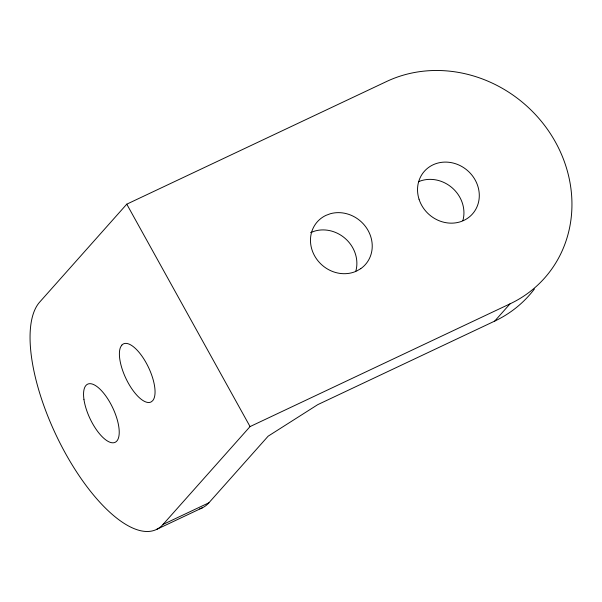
<?xml version="1.0" encoding="UTF-8"?>
<svg xmlns="http://www.w3.org/2000/svg" width="602" height="602" viewBox="0 0 602 602"><rect width="100%" height="100%" fill="white"/><g stroke="black" fill="none" stroke-linecap="round" stroke-linejoin="round"><path stroke-width="0.9" d="M494.693 321.107L510.052 303.837A128.632 116.78 41.6 0 0 555.465 142.087A128.632 116.78 41.6 0 0 386.77 81.42L126.774 204.168L39.74 302.031A128.632 50.29 64.7 0 0 65.55 453.532A128.632 50.29 64.7 0 0 163.029 524.447L208.909 502.783L268.146 436.172L317.743 404.649L494.693 321.107A128.632 116.78 41.6 0 0 534.41 288.998M163.029 524.447L250.056 426.585L510.052 303.837M156.663 529.384L202.543 507.719M310.587 232.643L314.959 231.01A32.154 29.197 41.6 0 1 346.684 239.837A32.154 29.197 41.6 0 1 355.82 271.163M126.774 204.168L250.056 426.585M208.909 502.783A128.632 50.29 64.7 0 1 199.608 508.893M418.488 181.714A32.154 29.197 41.6 0 1 452.26 187.914A32.154 29.197 41.6 0 1 462.878 220.625M121.807 345.142L120.596 347.061A32.154 12.574 64.7 0 0 128.264 383.015A32.154 12.574 64.7 0 0 151.042 401.978L152.63 400.744A32.154 12.574 64.7 0 0 146.181 362.871A32.154 12.574 64.7 0 0 121.807 345.142M360.764 268.658L356.76 270.975A32.154 29.197 41.6 0 1 314.59 255.812A32.154 29.197 41.6 0 1 325.945 215.373L330.317 213.74A32.154 29.197 41.6 0 1 368.115 230.536A32.154 29.197 41.6 0 1 360.764 268.658M83.934 399.322A32.154 12.574 64.7 0 0 113.274 442.794A32.154 12.574 64.7 0 0 106.945 397.606A32.154 12.574 64.7 0 0 83.934 399.322M419.03 199.209A32.154 29.197 41.6 0 0 471.336 215.162A32.154 29.197 41.6 0 0 454.864 163.511A32.154 29.197 41.6 0 0 419.03 199.209"/></g></svg>
